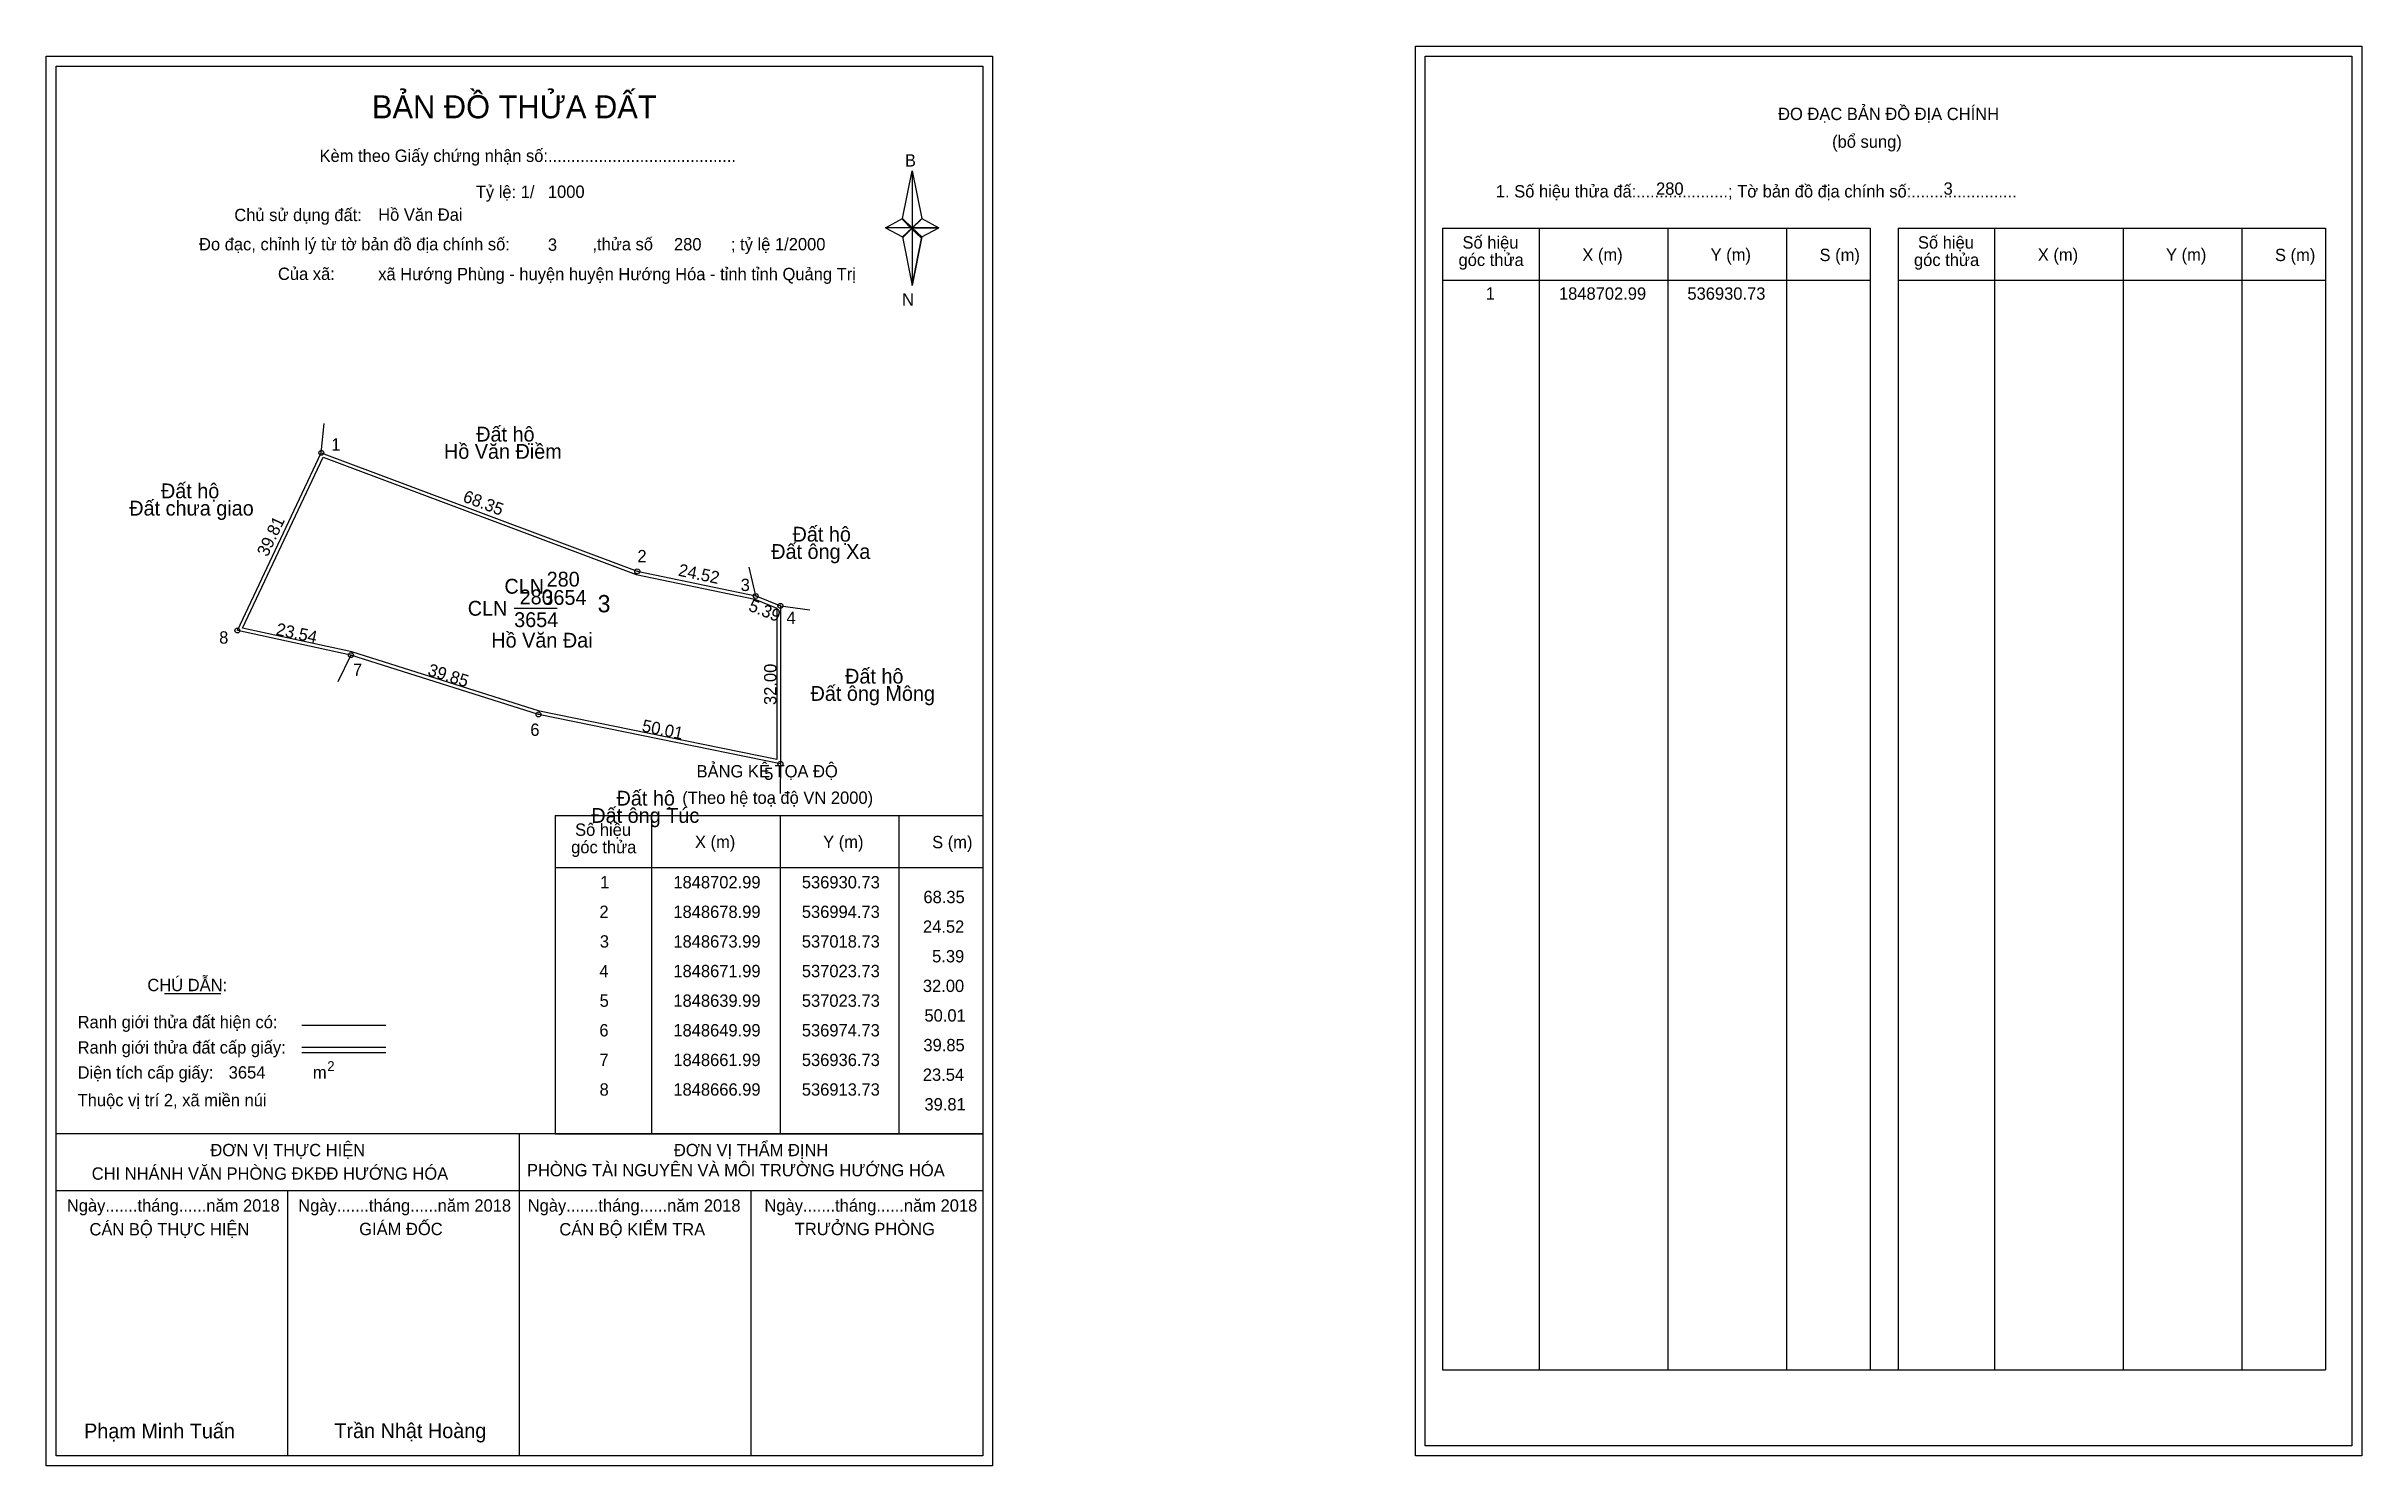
# Model space of a CAD drawing. Extents: x 536875 to 537344, y 1848498 to 1848785.
import ezdxf

# ---------------------------------------------------------------- set-up
doc = ezdxf.new("R2010")
doc.units = 0
for name, color, linetype in [('Level 1', 7, 'Continuous'), ('Level 10', 7, 'Continuous'), ('Level 11', 7, 'Continuous'), ('Level 13', 7, 'Continuous'), ('Level 2', 7, 'Continuous'), ('Level 27', 7, 'Continuous'), ('Level 3', 7, 'Continuous'), ('Level 36', 7, 'Continuous'), ('Level 4', 7, 'Continuous'), ('Level 49', 7, 'Continuous'), ('Level 5', 7, 'Continuous'), ('Level 53', 7, 'Continuous'), ('Level 55', 7, 'Continuous'), ('Level 6', 7, 'Continuous'), ('Level 63', 7, 'Continuous'), ('Level 7', 7, 'Continuous'), ('Level 9', 7, 'Continuous')]:
    doc.layers.add(name, color=color, linetype=linetype)

msp = doc.modelspace()

# ---------------------------------------------------------------- linework, layer by layer
at = {"layer": 'Level 1'}
for p, q in [((536877.03, 1848781.35), (536877.03, 1848781.35)), ((537154.35, 1848783.35), (537154.35, 1848783.35)), ((537048.45, 1848750.47), (537050.42, 1848760.11)), ((537050.42, 1848760.11), (537050.42, 1848748.59)), ((537050.42, 1848760.11), (537052.38, 1848750.47)), ((537045, 1848748.59), (537048.45, 1848750.47)), ((537048.45, 1848750.47), (537050.42, 1848748.59)), ((537050.27, 1848748.37), (537048.45, 1848750.25)), ((537050.42, 1848748.59), (537048.45, 1848746.75)), ((537050.27, 1848748.37), (537048.45, 1848746.53)), ((537048.45, 1848746.53), (537050.27, 1848748.37)), ((537052.24, 1848750.25), (537050.27, 1848748.37)), ((537050.27, 1848748.37), (537052.24, 1848750.25)), ((537052.24, 1848746.53), (537050.27, 1848748.37)), ((537052.38, 1848750.47), (537050.42, 1848748.59)), ((537050.42, 1848748.59), (537050.42, 1848736.89)), ((537050.42, 1848748.59), (537055.83, 1848748.59)), ((537050.42, 1848748.59), (537052.38, 1848746.75)), ((537052.38, 1848746.75), (537055.83, 1848748.59)), ((537157.88, 1848748.5), (537244.48, 1848748.5)), ((537177.47, 1848517.23), (537177.47, 1848748.5)), ((537203.54, 1848517.23), (537203.54, 1848748.5)), ((537227.52, 1848748.5), (537227.52, 1848517.23)), ((537244.48, 1848748.5), (537244.48, 1848517.23)), ((537250.14, 1848748.5), (537336.74, 1848748.5)), ((537269.73, 1848517.23), (537269.73, 1848748.5)), ((537295.8, 1848517.23), (537295.8, 1848748.5)), ((537319.77, 1848748.5), (537319.77, 1848517.23)), ((537336.74, 1848748.5), (537336.74, 1848517.23)), ((537048.45, 1848746.75), (537050.42, 1848736.89)), ((537052.38, 1848746.75), (537050.42, 1848736.89)), ((537157.88, 1848737.97), (537244.48, 1848737.97)), ((537250.14, 1848737.97), (537336.74, 1848737.97)), ((536978.12, 1848629.53), (537064.72, 1848629.53)), ((536997.71, 1848565), (536997.71, 1848629.53)), ((537023.78, 1848565), (537023.78, 1848629.53)), ((537047.75, 1848629.53), (537047.75, 1848565)), ((536978.12, 1848619), (537064.72, 1848619)), ((536898.94, 1848593.42), (536910.35, 1848593.42)), ((536926.81, 1848587.01), (536943.82, 1848587.01)), ((536926.81, 1848582.57), (536943.82, 1848582.57)), ((536926.81, 1848581.47), (536943.82, 1848581.47)), ((536983.85, 1848565), (536877.02, 1848565)), ((537064.72, 1848565), (536959.88, 1848565)), ((536970.87, 1848499.78), (536970.87, 1848565)), ((536978.12, 1848565), (537064.72, 1848565)), ((537064.72, 1848553.45), (536877.02, 1848553.45)), ((536923.95, 1848499.78), (536923.95, 1848553.45)), ((537017.8, 1848499.78), (537017.8, 1848553.45)), ((537157.88, 1848517.23), (537336.74, 1848517.23)), ((537064.72, 1848499.78), (537064.72, 1848499.78)), ((537342.05, 1848501.78), (537342.05, 1848501.78))]:
    msp.add_line(p, q, dxfattribs=at)
for points in [[(537048.45, 1848750.47), (537050.42, 1848760.11), (537050.42, 1848748.59)], [(537045, 1848748.59), (537048.45, 1848746.75), (537050.42, 1848748.59)], [(537050.42, 1848748.59), (537052.38, 1848750.47), (537055.83, 1848748.59)], [(537050.42, 1848748.59), (537050.42, 1848736.89), (537052.38, 1848746.75)]]:
    msp.add_lwpolyline(points, close=True, dxfattribs=at)
at = {"layer": 'Level 10'}
for points in [[(537018.73, 1848673.99), (537023.73, 1848671.99), (537023.73, 1848639.99), (536974.73, 1848649.99), (536936.73, 1848661.99), (536913.73, 1848666.99), (536930.73, 1848702.99), (536994.73, 1848678.99)], [(537018.53, 1848673.32), (537023.03, 1848671.52), (537023.03, 1848640.85), (536974.91, 1848650.67), (536936.91, 1848662.67), (536914.74, 1848667.49), (536931.09, 1848702.11), (536994.53, 1848678.32)]]:
    msp.add_lwpolyline(points, close=True, dxfattribs=at)
at = {"layer": 'Level 11'}
for centre in [(536930.73, 1848702.99), (536994.73, 1848678.99), (537018.73, 1848673.99), (537018.73, 1848673.99), (537023.73, 1848671.99), (536913.73, 1848666.99), (536936.73, 1848661.99), (536974.73, 1848649.99), (537023.73, 1848639.99)]:
    msp.add_circle(centre, 0.5, dxfattribs=at)
at = {"layer": 'Level 27'}
for p, q in [((536930.73, 1848702.99), (536931.3, 1848708.96)), ((537018.73, 1848673.99), (537017.43, 1848679.85)), ((537023.73, 1848671.99), (537029.67, 1848671.16)), ((536936.73, 1848661.99), (536934.09, 1848656.6)), ((537023.73, 1848639.99), (537023.67, 1848633.99))]:
    msp.add_line(p, q, dxfattribs=at)
at = {"layer": 'Level 3'}
for p, q in [((537157.88, 1848748.5), (537157.88, 1848517.23)), ((537250.14, 1848748.5), (537250.14, 1848517.23)), ((536978.12, 1848629.53), (536978.12, 1848565))]:
    msp.add_line(p, q, dxfattribs=at)
at = {"layer": 'Level 63'}
for points in [[(536875.02, 1848783.35), (537066.72, 1848783.35), (537066.72, 1848497.78), (536875.02, 1848497.78)], [(536877.02, 1848781.35), (537064.72, 1848781.35), (537064.72, 1848499.78), (536877.02, 1848499.78)], [(537152.35, 1848785.35), (537344.05, 1848785.35), (537344.05, 1848499.78), (537152.35, 1848499.78)], [(537154.35, 1848783.35), (537342.05, 1848783.35), (537342.05, 1848501.78), (537154.35, 1848501.78)]]:
    msp.add_lwpolyline(points, close=True, dxfattribs=at)
at = {"layer": 'Level 9'}
msp.add_line((536969.79, 1848671.49), (536978.52, 1848671.49), dxfattribs=at)

# ---------------------------------------------------------------- texts
at = {"layer": 'Level 1'}
for s, height, p in [('BẢN ĐỒ THỬA ĐẤT', 4.6657, (536940.99, 1848770.76)), ('ĐO ĐẠC BẢN ĐỒ ĐỊA CHÍNH', 2.5, (537225.83, 1848770.41)), ('(bổ sung)', 2.5, (537236.77, 1848764.79)), ('Kèm theo Giấy chứng nhận số:.........................................', 2.5, (536930.37, 1848761.93)), ('B', 2.5, (537048.96, 1848760.99)), ('1. Số hiệu thửa đấ:....................; Tờ bản đồ địa chính số:.......................', 2.5, (537168.66, 1848754.73)), ('Chủ sử dụng đất:', 2.5, (536913.11, 1848749.94)), ('Đo đạc, chỉnh lý từ tờ bản đồ địa chính số:                  ,thửa số                 ; tỷ lệ 1/2000', 2.5, (536905.96, 1848744.01)), ('góc thửa', 2.5, (537161.1, 1848740.84)), ('Số hiệu', 2.5, (537161.9, 1848744.37)), ('X (m)', 2.5, (537186.18, 1848741.89)), ('Y (m)', 2.5, (537212.16, 1848741.89)), ('S (m)', 2.5, (537234.23, 1848741.84)), ('góc thửa', 2.5, (537253.36, 1848740.84)), ('Số hiệu', 2.5, (537254.16, 1848744.37)), ('X (m)', 2.5, (537278.44, 1848741.89)), ('Y (m)', 2.5, (537304.41, 1848741.89)), ('S (m)', 2.5, (537326.49, 1848741.84)), ('Của xã:', 2.5, (536921.95, 1848738.01)), ('N', 2.5, (537048.36, 1848732.82)), ('BẢNG KÊ TỌA ĐỘ', 2.5, (537006.75, 1848637.23)), ('(Theo hệ toạ độ VN 2000)', 2.5, (537003.85, 1848631.87)), ('Số hiệu', 2.5, (536982.14, 1848625.39)), ('góc thửa', 2.5, (536981.34, 1848621.86)), ('X (m)', 2.5, (537006.42, 1848622.92)), ('Y (m)', 2.5, (537032.39, 1848622.92)), ('S (m)', 2.5, (537054.47, 1848622.87)), ('CHÚ DẪN:', 2.5, (536895.5, 1848593.92)), ('Ranh giới thửa đất hiện có:', 2.5, (536881.37, 1848586.42)), ('Ranh giới thửa đất cấp giấy:', 2.5, (536881.37, 1848581.28)), ('2', 2, (536931.93, 1848577.73)), ('Diện tích cấp giấy:', 2.5, (536881.37, 1848576.2)), ('m', 2.5, (536929.03, 1848576.22)), ('Thuộc vị trí 2, xã miền núi', 2.5, (536881.37, 1848570.6)), ('ĐƠN VỊ THỰC HIỆN', 2.5, (536908.26, 1848560.48)), ('ĐƠN VỊ THẨM ĐỊNH', 2.5, (537002.16, 1848560.48)), ('CHI NHÁNH VĂN PHÒNG ĐKĐĐ HƯỚNG HÓA', 2.5, (536884.22, 1848555.72)), ('PHÒNG TÀI NGUYÊN VÀ MÔI TRƯỜNG HƯỚNG HÓA', 2.5, (536972.39, 1848556.41)), ('Ngày.......tháng......năm 2018', 2.5, (536879.19, 1848549.25)), ('Ngày.......tháng......năm 2018', 2.5, (536926.06, 1848549.25)), ('Ngày.......tháng......năm 2018', 2.5, (536972.54, 1848549.25)), ('Ngày.......tháng......năm 2018', 2.5, (537020.5, 1848549.25)), ('CÁN BỘ THỰC HIỆN', 2.5, (536883.77, 1848544.43)), ('GIÁM ĐỐC', 2.5, (536938.41, 1848544.49)), ('CÁN BỘ KIỂM TRA', 2.5, (536978.95, 1848544.43)), ('TRƯỞNG PHÒNG', 2.5, (537026.64, 1848544.49)), ('Phạm Minh Tuấn', 3, (536882.68, 1848503.32)), ('Trần Nhật Hoàng', 3, (536933.38, 1848503.37))]:
    msp.add_text(s, height=height, dxfattribs=at).set_placement(p)
at = {"layer": 'Level 11'}
msp.add_text('Tỷ lệ: 1/', height=2.5, dxfattribs=at).set_placement((536962.03, 1848754.62))
at = {"layer": 'Level 13'}
for s, p in [('CLN', (536960.4, 1848669.99)), ('280', (536970.91, 1848672.29)), ('3654', (536969.8, 1848667.69))]:
    msp.add_text(s, height=3, dxfattribs=at).set_placement(p)
at = {"layer": 'Level 2'}
msp.add_text('Hồ Văn Đai', height=3, dxfattribs=at).set_placement((536965.17, 1848663.53))
at = {"layer": 'Level 3'}
msp.add_text('CLN', height=3, dxfattribs=at).set_placement((536967.83, 1848674.45))
at = {"layer": 'Level 36'}
for s, p in [('Đất hộ', (536962.11, 1848705.28)), ('Hồ Văn Điềm', (536955.58, 1848701.78)), ('Đất hộ', (536898.25, 1848693.78)), ('Đất chưa giao', (536891.83, 1848690.28)), ('Đất hộ', (537026.19, 1848685)), ('Đất ông Xa', (537021.87, 1848681.5)), ('Đất hộ', (537036.84, 1848656.24)), ('Đất ông Mông', (537029.84, 1848652.74)), ('Đất ông Túc', (536985.43, 1848628.02)), ('Đất hộ', (536990.54, 1848631.52))]:
    msp.add_text(s, height=3, dxfattribs=at).set_placement(p)
at = {"layer": 'Level 4'}
msp.add_text('280', height=3, dxfattribs=at).set_placement((536976.38, 1848675.89))
at = {"layer": 'Level 49'}
for s, rotation, p in [('68.35', 339.444, (536959.23, 1848693.16)), ('39.81', 64.7223, (536919.83, 1848681.78)), ('24.52', 348.2317, (537002.9, 1848678.11)), ('5.39', 338.1986, (537017.08, 1848671.1)), ('23.54', 347.7352, (536921.4, 1848666.14)), ('39.85', 342.4744, (536952.12, 1848657.97)), ('32.00', 90, (537022.93, 1848651.9)), ('50.01', 348.4654, (536995.54, 1848646.56))]:
    msp.add_text(s, height=2.5, rotation=rotation, dxfattribs=at).set_placement(p)
at = {"layer": 'Level 5'}
msp.add_text('3654', height=3, dxfattribs=at).set_placement((536975.52, 1848672.19))
at = {"layer": 'Level 53'}
for s, p in [('1', (537166.6, 1848734.01)), ('1848702.99', (537181.44, 1848734.01)), ('536930.73', (537207.46, 1848734.01)), ('1', (536987.22, 1848614.75)), ('1848702.99', (537002.05, 1848614.75)), ('536930.73', (537028.07, 1848614.75)), ('68.35', (537052.7, 1848611.75)), ('2', (536987.07, 1848608.75)), ('1848678.99', (537002.05, 1848608.75)), ('536994.73', (537028.07, 1848608.75)), ('24.52', (537052.61, 1848605.75)), ('3', (536987.15, 1848602.75)), ('1848673.99', (537002.05, 1848602.75)), ('537018.73', (537028.07, 1848602.75)), ('4', (536987.06, 1848596.75)), ('1848671.99', (537002.05, 1848596.75)), ('537023.73', (537028.07, 1848596.75)), ('5.39', (537054.46, 1848599.75)), ('5', (536987.11, 1848590.75)), ('1848639.99', (537002.05, 1848590.75)), ('537023.73', (537028.07, 1848590.75)), ('32.00', (537052.59, 1848593.75)), ('50.01', (537052.91, 1848587.75)), ('6', (536987.06, 1848584.75)), ('1848649.99', (537002.05, 1848584.75)), ('536974.73', (537028.07, 1848584.75)), ('39.85', (537052.7, 1848581.75)), ('7', (536987.07, 1848578.75)), ('1848661.99', (537002.05, 1848578.75)), ('536936.73', (537028.07, 1848578.75)), ('8', (536987.1, 1848572.75)), ('1848666.99', (537002.05, 1848572.75)), ('536913.73', (537028.07, 1848572.75)), ('23.54', (537052.58, 1848575.75)), ('39.81', (537052.91, 1848569.75))]:
    msp.add_text(s, height=2.5, dxfattribs=at).set_placement(p)
at = {"layer": 'Level 55'}
for s, height, p in [('279', 0.11, (536930.61, 1848702.88)), ('1', 0.4, (536930.62, 1848702.99)), ('0', 0.11, (536930.69, 1848702.88)), ('0', 0.11, (536930.69, 1848702.88)), ('2', 0.4, (536994.59, 1848678.99)), ('279', 0.11, (536994.61, 1848678.88)), ('279', 0.11, (537018.61, 1848673.88)), ('3', 0.4, (537018.61, 1848673.99)), ('0', 0.11, (537018.69, 1848673.88)), ('4', 0.4, (537023.59, 1848671.99)), ('0', 0.11, (537023.69, 1848671.88)), ('0', 0.11, (537023.69, 1848671.88)), ('8', 0.4, (536913.6, 1848666.99)), ('0', 0.11, (536913.69, 1848666.88)), ('0', 0.11, (536913.69, 1848666.88)), ('7', 0.4, (536936.6, 1848661.99)), ('0', 0.11, (536936.69, 1848661.88)), ('0', 0.11, (536936.69, 1848661.88)), ('0', 0.11, (536936.69, 1848661.88)), ('0', 0.11, (536936.69, 1848661.88)), ('6', 0.4, (536974.59, 1848649.99)), ('0', 0.11, (536974.69, 1848649.88)), ('0', 0.11, (536974.69, 1848649.88)), ('5', 0.4, (537023.6, 1848639.99)), ('0', 0.11, (537023.69, 1848639.88)), ('0', 0.11, (537023.69, 1848639.88)), ('0', 0.11, (537023.69, 1848639.88))]:
    msp.add_text(s, height=height, dxfattribs=at).set_placement(p)
at = {"layer": 'Level 6'}
for s, p in [('280', (537201.11, 1848755.27)), ('3', (537259.35, 1848755.29)), ('Hồ Văn Đai', (536942.25, 1848750)), ('1000', (536976.63, 1848754.64)), ('3', (536976.63, 1848743.92)), ('280', (537002.17, 1848744)), ('xã Hướng Phùng - huyện huyện Hướng Hóa - tỉnh tỉnh Quảng Trị', (536942.26, 1848737.96)), ('3654', (536911.97, 1848576.21))]:
    msp.add_text(s, height=2.5, dxfattribs=at).set_placement(p)
at = {"layer": 'Level 7'}
msp.add_text('3', height=3.5, dxfattribs=at).set_placement((536986.7, 1848670.68))
at = {"layer": 'Level 9'}
for s, p in [('1', (536932.75, 1848703.43)), ('2', (536994.77, 1848680.81)), ('3', (537015.68, 1848674.99)), ('4', (537024.97, 1848668.33)), ('8', (536910.04, 1848664.33)), ('7', (536937.15, 1848657.8)), ('6', (536973.07, 1848645.64)), ('5', (537020.44, 1848636.73))]:
    msp.add_text(s, height=2.5, dxfattribs=at).set_placement(p)

doc.saveas('drawing.dxf')
